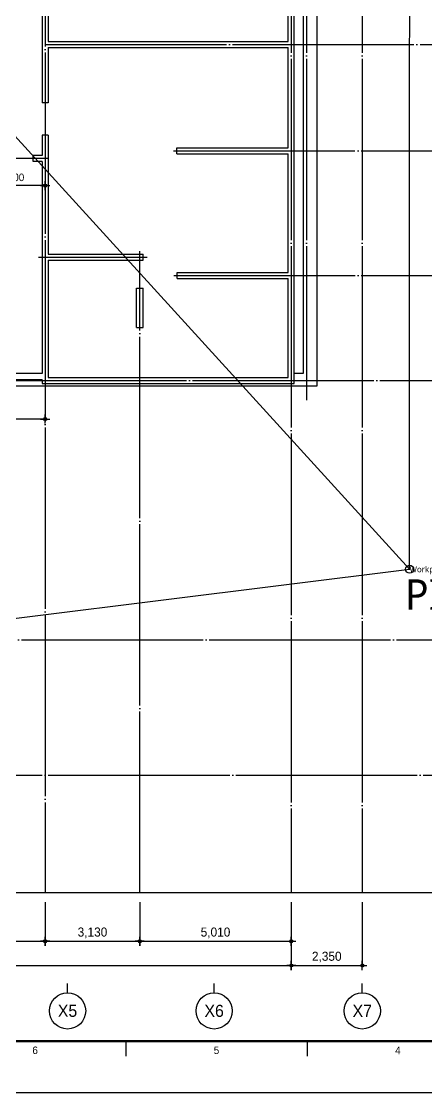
# Model space of a CAD drawing. Header units: millimetres. Extents: x 0 to 1390178, y 0 to 110113.
# Drawn here: x 638547 to 651949, y 0 to 35430 of the extents above; entities that cross this region are included whole.
import ezdxf
from ezdxf.enums import TextEntityAlignment as Align
from ezdxf.xclip import XClip

# ---------------------------------------------------------------- set-up
doc = ezdxf.new("R2010")
doc.units = ezdxf.units.MM
doc.header["$LTSCALE"] = 100
doc.header["$XCLIPFRAME"] = 0
doc.linetypes.add('CEN', pattern=[62, 60, -1, 0, -1])
doc.linetypes.add('X - 평면도$0$CEN', pattern=[62, 60, -1, 0, -1])
doc.layers.get('DEFPOINTS').update_dxf_attribs({"color": 145})
for name, color, linetype in [('A-CEN', 1, 'CEN'), ('AA-XXXX-DIMS', 7, 'Continuous'), ('DIM', 7, 'Continuous'), ('X - SHEET$0$AA-BORD-FORM', 7, 'Continuous'), ('X - SHEET$0$AA-BORD-TEXT', 3, 'Continuous'), ('X - 평면도$0$A-CEN', 1, 'X - 평면도$0$CEN'), ('X - 평면도$0$AA-EL-PCN3', 3, 'Continuous'), ('X - 평면도$0$AA-EL-PCN4', 4, 'Continuous'), ('X - 평면도$0$AA-WAXM-CONC', 2, 'Continuous'), ('X - 평면도$0$AA-XXXX-CNTL', 1, 'X - 평면도$0$CEN')]:
    doc.layers.add(name, color=color, linetype=linetype)
doc.layers.add('X - 평면도$0$DEFPOINT', color=163, linetype='Continuous', plot=False)
doc.styles.add('HAUD01', font='Dotum.ttf')
doc.styles.get("Standard").update_dxf_attribs({"font": 'Dotum.ttf'})
doc.styles.add('X - SHEET$0$HAUD01', font='Dotum.ttf')
doc.styles.add('X - 평면도$0$맑은고딕', font='malgun.ttf')
doc.dimstyles.new('HAUD-100', dxfattribs={"dimscale": 100, "dimtxt": 3, "dimasz": 1, "dimexe": 0, "dimexo": 3, "dimgap": 1, "dimtad": 1, "dimdec": 0, "dimdsep": 46, "dimlunit": 6, "dimtxsty": 'HAUD01', "dimblk": 'DIMDOT', "dimcen": 2.5, "dimdle": 1.5, "dimclrd": 7, "dimclre": 7, "dimclrt": 3, "dimadec": 0, "dimazin": 0, "dimtfac": 1, "dimtdec": 0, "dimtix": 1, "dimtmove": 2, "dimatfit": 3, "dimfxl": 1, "dimtvp": 1, "dimtolj": 1, "dimtzin": 0, "dimarcsym": 0})
doc.dimstyles.new('HAUD-80', dxfattribs={"dimscale": 100, "dimtxt": 2.5, "dimasz": 0.5, "dimexe": 0, "dimexo": 1.5, "dimgap": 1, "dimtad": 1, "dimdec": 0, "dimdsep": 46, "dimlunit": 6, "dimtxsty": 'HAUD01', "dimblk": 'Z_DOT', "dimcen": 2.5, "dimdle": 1.5, "dimclrd": 7, "dimclre": 7, "dimclrt": 4, "dimadec": 0, "dimazin": 0, "dimtfac": 1, "dimtdec": 0, "dimtix": 1, "dimtmove": 2, "dimatfit": 3, "dimfxl": 1, "dimtvp": 1, "dimtolj": 1, "dimtzin": 0, "dimarcsym": 0})

# ---------------------------------------------------------------- blocks, each defined once
blk = doc.blocks.new('X - SHEET$0$HAUDsheetV')
at = {"layer": 'X - SHEET$0$AA-BORD-FORM', "color": 2}
for p, q in [((541, 17), (541, 12)), ((601, 17), (601, 12))]:
    blk.add_line(p, q, dxfattribs=at)
at = {"layer": 'X - SHEET$0$AA-BORD-FORM', "color": 1}
blk.add_lwpolyline([(1, 0), (841, 0), (841, 594), (1, 594)], close=True, dxfattribs=at)
at = {"layer": 'X - SHEET$0$AA-BORD-FORM', "color": 2, "const_width": 0.682}
blk.add_lwpolyline([(21, 17), (21, 577), (821, 577), (821, 17)], close=True, dxfattribs=at)
at = {"layer": 'X - SHEET$0$AA-BORD-TEXT', "color": 7, "style": 'X - SHEET$0$HAUD01'}
for s, p in [('6', (511, 13.99)), ('5', (571, 13.99)), ('4', (631, 13.95))]:
    blk.add_text(s, height=2.5, dxfattribs=at).set_placement(p, align=Align.MIDDLE_CENTER)
at = {"layer": 'X - SHEET$0$AA-BORD-TEXT', "color": 3, "style": 'X - SHEET$0$HAUD01'}
for tag, p in [('PJCode', (786, 567.94)), ('작성자', (786.11, 194.82)), ('검토자', (786.11, 181.82)), ('최종검토자', (786.11, 168.82)), ('승인자', (786.11, 155.82)), ('일자', (786.83, 144.02)), ('개정번호', (812, 65.92))]:
    blk.add_attdef(tag, text='', height=3, dxfattribs=at).set_placement(p, align=Align.MIDDLE_CENTER)
at = {"layer": 'X - SHEET$0$AA-BORD-TEXT', "color": 3, "lineweight": 30, "flags": 104}
blk.add_attdef('PJTitle', text='', height=4, dxfattribs=at).set_placement((787.25, 536.62), align=Align.MIDDLE_CENTER)
blk = doc.blocks.new('X - SHEET')
at = {"xscale": 100, "yscale": 100, "zscale": 100}
blk.add_blockref('X - SHEET$0$HAUDsheetV', (-100, 0), dxfattribs=at)
blk = doc.blocks.new('DIMDOT')
at = {"layer": 'AA-XXXX-DIMS'}
for p, q in [((-1.5, 0), (1.5, 0)), ((0, -1.5), (0, 1.5))]:
    blk.add_line(p, q, dxfattribs=at)
for radius in [0.5, 0.25]:
    blk.add_circle((0, 0), radius, dxfattribs=at)
blk = doc.blocks.new('*D202')
at = {"color": 7, "lineweight": -2, "transparency": 16777216}
for p, q in [((632262, 6303), (632262, 5003)), ((639332, 6303), (639332, 5003)), ((632362, 5003), (639232, 5003))]:
    blk.add_line(p, q, dxfattribs=at)
at = {"layer": 'DEFPOINTS', "color": 0, "transparency": 16777216}
for p in [(632262, 6603), (639332, 6603), (639332, 5003)]:
    blk.add_point(p, dxfattribs=at)
at = {"color": 7, "lineweight": -2, "transparency": 16777216, "xscale": 100, "yscale": 100, "zscale": 100, "rotation": 180}
blk.add_blockref('DIMDOT', (632262, 5003), dxfattribs=at)
at = {"color": 7, "lineweight": -2, "transparency": 16777216, "xscale": 100, "yscale": 100, "zscale": 100}
blk.add_blockref('DIMDOT', (639332, 5003), dxfattribs=at)
at = {"color": 3, "transparency": 16777216, "insert": (635797, 5282), "char_height": 300, "attachment_point": 5, "style": 'HAUD01'}
blk.add_mtext('\\A1;7,070', dxfattribs=at)
blk = doc.blocks.new('*D203')
at = {"color": 7, "lineweight": -2, "transparency": 16777216}
for p, q in [((639332, 6303), (639332, 5003)), ((642462, 6303), (642462, 5003)), ((639432, 5003), (642362, 5003))]:
    blk.add_line(p, q, dxfattribs=at)
at = {"layer": 'DEFPOINTS', "color": 0, "transparency": 16777216}
for p in [(639332, 6603), (642462, 6603), (642462, 5003)]:
    blk.add_point(p, dxfattribs=at)
at = {"color": 7, "lineweight": -2, "transparency": 16777216, "xscale": 100, "yscale": 100, "zscale": 100, "rotation": 180}
blk.add_blockref('DIMDOT', (639332, 5003), dxfattribs=at)
at = {"color": 7, "lineweight": -2, "transparency": 16777216, "xscale": 100, "yscale": 100, "zscale": 100}
blk.add_blockref('DIMDOT', (642462, 5003), dxfattribs=at)
at = {"color": 3, "transparency": 16777216, "insert": (640897, 5282), "char_height": 300, "attachment_point": 5, "style": 'HAUD01'}
blk.add_mtext('\\A1;3,130', dxfattribs=at)
blk = doc.blocks.new('*D189')
at = {"color": 7, "lineweight": -2, "transparency": 16777216}
for p, q in [((607122, 6303), (607122, 4203)), ((647472, 6303), (647472, 4203)), ((607222, 4203), (647372, 4203))]:
    blk.add_line(p, q, dxfattribs=at)
at = {"layer": 'DEFPOINTS', "color": 0, "transparency": 16777216}
for p in [(607122, 6603), (647472, 6603), (647472, 4203)]:
    blk.add_point(p, dxfattribs=at)
at = {"color": 7, "lineweight": -2, "transparency": 16777216, "xscale": 100, "yscale": 100, "zscale": 100, "rotation": 180}
blk.add_blockref('DIMDOT', (607122, 4203), dxfattribs=at)
at = {"color": 7, "lineweight": -2, "transparency": 16777216, "xscale": 100, "yscale": 100, "zscale": 100}
blk.add_blockref('DIMDOT', (647472, 4203), dxfattribs=at)
at = {"color": 3, "transparency": 16777216, "insert": (627297, 4482), "char_height": 300, "attachment_point": 5, "style": 'HAUD01'}
blk.add_mtext('\\A1;40,350', dxfattribs=at)
blk = doc.blocks.new('*D191')
at = {"color": 7, "lineweight": -2, "transparency": 16777216}
for p, q in [((647472, 6303), (647472, 4203)), ((649822, 6303), (649822, 4203)), ((647572, 4203), (649722, 4203))]:
    blk.add_line(p, q, dxfattribs=at)
at = {"layer": 'DEFPOINTS', "color": 0, "transparency": 16777216}
for p in [(647472, 6603), (649822, 6603), (649822, 4203)]:
    blk.add_point(p, dxfattribs=at)
at = {"color": 7, "lineweight": -2, "transparency": 16777216, "xscale": 100, "yscale": 100, "zscale": 100, "rotation": 180}
blk.add_blockref('DIMDOT', (647472, 4203), dxfattribs=at)
at = {"color": 7, "lineweight": -2, "transparency": 16777216, "xscale": 100, "yscale": 100, "zscale": 100}
blk.add_blockref('DIMDOT', (649822, 4203), dxfattribs=at)
at = {"color": 3, "transparency": 16777216, "insert": (648647, 4482), "char_height": 300, "attachment_point": 5, "style": 'HAUD01'}
blk.add_mtext('\\A1;2,350', dxfattribs=at)
blk = doc.blocks.new('*D235')
at = {"color": 7, "lineweight": -2, "transparency": 16777216}
for p, q in [((642462, 6303), (642462, 5003)), ((647472, 6303), (647472, 5003)), ((642562, 5003), (647372, 5003))]:
    blk.add_line(p, q, dxfattribs=at)
at = {"layer": 'DEFPOINTS', "color": 0, "transparency": 16777216}
for p in [(642462, 6603), (647472, 6603), (647472, 5003)]:
    blk.add_point(p, dxfattribs=at)
at = {"color": 7, "lineweight": -2, "transparency": 16777216, "xscale": 100, "yscale": 100, "zscale": 100, "rotation": 180}
blk.add_blockref('DIMDOT', (642462, 5003), dxfattribs=at)
at = {"color": 7, "lineweight": -2, "transparency": 16777216, "xscale": 100, "yscale": 100, "zscale": 100}
blk.add_blockref('DIMDOT', (647472, 5003), dxfattribs=at)
at = {"color": 3, "transparency": 16777216, "insert": (644967, 5282), "char_height": 300, "attachment_point": 5, "style": 'HAUD01'}
blk.add_mtext('\\A1;5,010', dxfattribs=at)
blk = doc.blocks.new('X - 평면도$0$A$C74297cf7')
at = {"layer": 'DEFPOINTS'}
blk.add_line((44367, 2439), (25190, 23480), dxfattribs=at)
blk.add_circle((44367, 2439), 133, dxfattribs=at)
at = {"layer": 'X - 평면도$0$AA-WAXM-CONC'}
for p, q in [((40550, 8580), (40550, 33970)), ((40350, 19900), (40350, 23430)), ((32210, 21580), (32210, 19800)), ((32410, 21580), (32410, 19900)), ((32410, 19900), (40350, 19900)), ((32210, 19800), (32210, 17870)), ((32410, 19700), (40350, 19700)), ((32410, 19700), (32410, 17870)), ((40350, 16380), (40350, 19700)), ((32410, 17870), (32210, 17870)), ((32410, 16800), (32210, 16800)), ((32210, 16800), (32210, 16130)), ((32410, 16800), (32410, 12860)), ((36670, 16380), (40350, 16380)), ((36670, 16180), (36670, 16380)), ((32210, 16130), (31910, 16130)), ((31910, 15930), (31910, 16130)), ((36670, 16180), (40350, 16180)), ((40350, 12260), (40350, 16180)), ((32210, 15930), (31910, 15930)), ((32210, 15930), (32210, 8910)), ((32410, 12860), (35550, 12860)), ((35550, 12660), (35550, 12860)), ((32410, 12660), (35550, 12660)), ((32410, 12660), (32410, 8780)), ((36680, 12260), (40350, 12260)), ((36680, 12060), (36680, 12260)), ((36680, 12060), (40350, 12060)), ((40350, 8780), (40350, 12060)), ((35330, 10440), (35330, 11740)), ((35330, 11740), (35550, 11740)), ((35550, 10440), (35550, 11740)), ((35330, 10440), (35550, 10440)), ((32210, 8910), (23945, 8910)), ((32210, 8710), (23745, 8710)), ((32210, 8710), (32210, 8580)), ((32210, 8580), (40550, 8580)), ((32410, 8780), (40350, 8780))]:
    blk.add_line(p, q, dxfattribs=at)
blk.add_point((44367, 2439), dxfattribs=at)
at = {"layer": 'DEFPOINTS', "style": 'X - 평면도$0$맑은고딕'}
for s, height, p in [('Workpoint ', 200, (44367, 2439)), ('PIT F', 1000, (44207, 1605))]:
    blk.add_text(s, height=height, dxfattribs=at).set_placement(p, align=Align.MIDDLE_LEFT)
blk = doc.blocks.new('X - 평면도$0$A$C9949ff83')
at = {"layer": 'DEFPOINTS'}
for points in [[(0, 59400), (84000, 59400), (84000, 0), (0, 0)], [(2000, 1700), (75000, 1700), (75000, 57700), (2000, 57700)]]:
    blk.add_lwpolyline(points, close=True, dxfattribs=at)
blk = doc.blocks.new('X - 평면도$0$A$C8cfae47c')
at = {"layer": 'X - 평면도$0$AA-EL-PCN3'}
blk.add_lwpolyline([(-3067, 32521), (-3067, 6061), (-25427, 6061), (-25427, -4079), (-44617, -4079), (-44617, 32521)], close=True, dxfattribs=at)
at = {"layer": 'X - 평면도$0$AA-EL-PCN4'}
blk.add_lwpolyline([(-44167, 31531), (-44167, 32071), (-3517, 32071), (-3517, 6471), (-3817, 6471)], dxfattribs=at)
at = {"layer": 'X - 평면도$0$AA-XXXX-CNTL'}
blk.add_line((-11977, 13591), (-19227, 13591), dxfattribs=at)
blk = doc.blocks.new('X - 평면도', base_point=(-475.4, -286.7))
at = {"layer": 'DEFPOINTS'}
blk.add_lwpolyline([(909286.2, 68689.6), (970213.6, 68689.6), (970213.6, 22495.2), (909286.2, 22495.2)], close=True, dxfattribs=at)
at = {"layer": 'X - 평면도$0$A-CEN', "color": 5}
for p, q in [((963072, 68689.6), (963072, 22495.2)), ((909286.2, 26393.1), (970213.6, 26393.1))]:
    blk.add_line(p, q, dxfattribs=at)
at = {"layer": 'X - 평면도$0$AA-XXXX-CNTL'}
for p, q in [((960722, 68689.6), (960722, 22495.2)), ((961222, 68689.6), (961222, 38792.4)), ((952582, 56493.1), (952582, 22495.2)), ((952582, 50563.1), (970213.6, 50563.1)), ((956830.7, 47043.1), (970213.6, 47043.1)), ((955712, 22495.2), (955712, 43719.6)), ((952362.1, 43523.1), (955956.7, 43523.1)), ((956840.7, 42923.1), (970213.6, 42923.1)), ((938852, 39443.1), (970213.6, 39443.1))]:
    blk.add_line(p, q, dxfattribs=at)
at = {"layer": 'X - 평면도$0$DEFPOINT'}
blk.add_lwpolyline([(964640.5, 68365.6), (947472.6, 68450.8), (942191.2, 68315.3), (935042.1, 68006.8), (916833.1, 66148.4), (916521.2, 57737.5), (916473, 49209.6), (915931.7, 42085), (914804.5, 24415.6), (914582.9, 17927.4), (925789, 17869.8), (926018.4, 24614.7), (944441.5, 24941.8), (943930.2, 30624.5), (964639.2, 33202.2)], close=True, dxfattribs=at)
for name, p in [('X - 평면도$0$A$C9949ff83', (901249.9, 15892.4)), ('X - 평면도$0$A$C8cfae47c', (964639.2, 33202.2)), ('X - 평면도$0$A$C74297cf7', (920272, 30763.1))]:
    blk.add_blockref(name, p)
blk = doc.blocks.new('Z_DOT')
at = {"layer": 'DIM', "color": 0}
for p, q in [((-3, 0), (3, 0)), ((0, -3), (0, 3))]:
    blk.add_line(p, q, dxfattribs=at)
for radius in [1.05, 0.525]:
    blk.add_circle((0, 0), radius, dxfattribs=at)
blk = doc.blocks.new('*D498')
at = {"layer": 'DEFPOINTS', "color": 0, "transparency": 16777216}
for p in [(630867, 23076), (639332, 23076), (630867, 22276)]:
    blk.add_point(p, dxfattribs=at)
at = {"layer": 'DIM', "color": 7, "lineweight": -2, "transparency": 16777216}
for p, q in [((630867, 22926), (630867, 22276)), ((639332, 22926), (639332, 22276)), ((639282, 22276), (630917, 22276))]:
    blk.add_line(p, q, dxfattribs=at)
at = {"layer": 'DIM', "color": 7, "lineweight": -2, "transparency": 16777216, "xscale": 50, "yscale": 50, "zscale": 50}
for p, rotation in [((630867, 22276), 179.9999999999972), ((639332, 22276), 359.9999999999973)]:
    blk.add_blockref('Z_DOT', p, dxfattribs=dict(at, rotation=rotation))
at = {"layer": 'DIM', "color": 4, "transparency": 16777216, "insert": (635100, 22526), "char_height": 250, "attachment_point": 5, "style": 'HAUD01'}
blk.add_mtext('\\A1;8,465', dxfattribs=at)
blk = doc.blocks.new('*D501')
at = {"layer": 'DEFPOINTS', "color": 0, "transparency": 16777216}
for p in [(637132, 30801), (639332, 30801), (637132, 30001)]:
    blk.add_point(p, dxfattribs=at)
at = {"layer": 'DIM', "color": 7, "lineweight": -2, "transparency": 16777216}
for p, q in [((637132, 30651), (637132, 30001)), ((639332, 30651), (639332, 30001)), ((639282, 30001), (637182, 30001))]:
    blk.add_line(p, q, dxfattribs=at)
at = {"layer": 'DIM', "color": 7, "lineweight": -2, "transparency": 16777216, "xscale": 50, "yscale": 50, "zscale": 50}
for p, rotation in [((637132, 30001), 180.0000000000061), ((639332, 30001), 6.075140390748856e-12)]:
    blk.add_blockref('Z_DOT', p, dxfattribs=dict(at, rotation=rotation))
at = {"layer": 'DIM', "color": 4, "transparency": 16777216, "insert": (638232, 30250), "char_height": 250, "attachment_point": 5, "style": 'HAUD01'}
blk.add_mtext('\\A1;2,200', dxfattribs=at)

msp = doc.modelspace()

# ---------------------------------------------------------------- block references
ref = msp.add_blockref('X - 평면도', (-313725.3, -16179.1))
XClip(ref).set_block_clipping_path([(901249.9161542749, 15892.4151621381), (985249.9161542749, 75292.4151621381)])

# ---------------------------------------------------------------- next in the draw order: linework, layer by layer
at = {"layer": 'A-CEN'}
msp.add_line((626153.9, 14970.7), (656963.7, 14970.7), dxfattribs=at)
at = {"layer": 'DIM'}
for p, q in [((640072.1, 3302.8), (640072.1, 3602.8)), ((644922.1, 3302.8), (644922.1, 3602.8)), ((649822.1, 3302.8), (649822.1, 3602.8))]:
    msp.add_line(p, q, dxfattribs=at)
for centre in [(640072.1, 2702.8), (644922.1, 2702.8), (649822.1, 2702.8)]:
    msp.add_circle(centre, 600, dxfattribs=at)

# ---------------------------------------------------------------- next in the draw order: block references
msp.add_blockref('X - SHEET', (588000, 0))

# ---------------------------------------------------------------- next in the draw order: texts
at = {"layer": 'DIM', "style": 'HAUD01'}
for s, p in [('X5', (640072.1, 2702.8)), ('X6', (644922.1, 2702.8)), ('X7', (649822.1, 2702.8))]:
    msp.add_text(s, height=400, dxfattribs=at).set_placement(p, align=Align.MIDDLE)

# ---------------------------------------------------------------- next in the draw order: dimensions: what is measured, and where the dimension line sits
for base, p1, p2, picture, middle in [((647472.1, 4202.8), (607122.1, 6602.8), (647472.1, 6602.8), '*D189', (627297.1, 4481.9)), ((647472.1, 5002.8), (642462.1, 6602.8), (647472.1, 6602.8), '*D235', (644967.1, 5281.9)), ((649822.1, 4202.8), (647472.1, 6602.8), (649822.1, 6602.8), '*D191', (648647.1, 4481.9))]:
    dim = msp.add_linear_dim(base=base, p1=p1, p2=p2, dimstyle='HAUD-100')
    dim.commit()
    dim.dimension.update_dxf_attribs({"geometry": picture, "text_midpoint": middle})
for base, p1, p2, picture, middle in [((639332.1, 5002.8), (632262.1, 6602.8), (639332.1, 6602.8), '*D202', (635797.1, 5281.9)), ((642462.1, 5002.8), (639332.1, 6602.8), (642462.1, 6602.8), '*D203', (640897.1, 5281.9))]:
    dim = msp.add_linear_dim(base=base, p1=p1, p2=p2, angle=180, dimstyle='HAUD-100')
    dim.commit()
    dim.dimension.update_dxf_attribs({"geometry": picture, "text_midpoint": middle})
at = {"layer": 'DIM'}
for p1, p2, picture, middle in [((639332.1, 30800.7), (637132.1, 30800.7), '*D501', (638232.1, 30249.9)), ((639332.1, 23076.4), (630867.2, 23076.4), '*D498', (635099.6, 22525.7))]:
    dim = msp.add_aligned_dim(p1=p1, p2=p2, distance=800, dimstyle='HAUD-80', dxfattribs=at)
    dim.commit()
    dim.dimension.update_dxf_attribs({"geometry": picture, "text_midpoint": middle})

doc.saveas('drawing.dxf')
